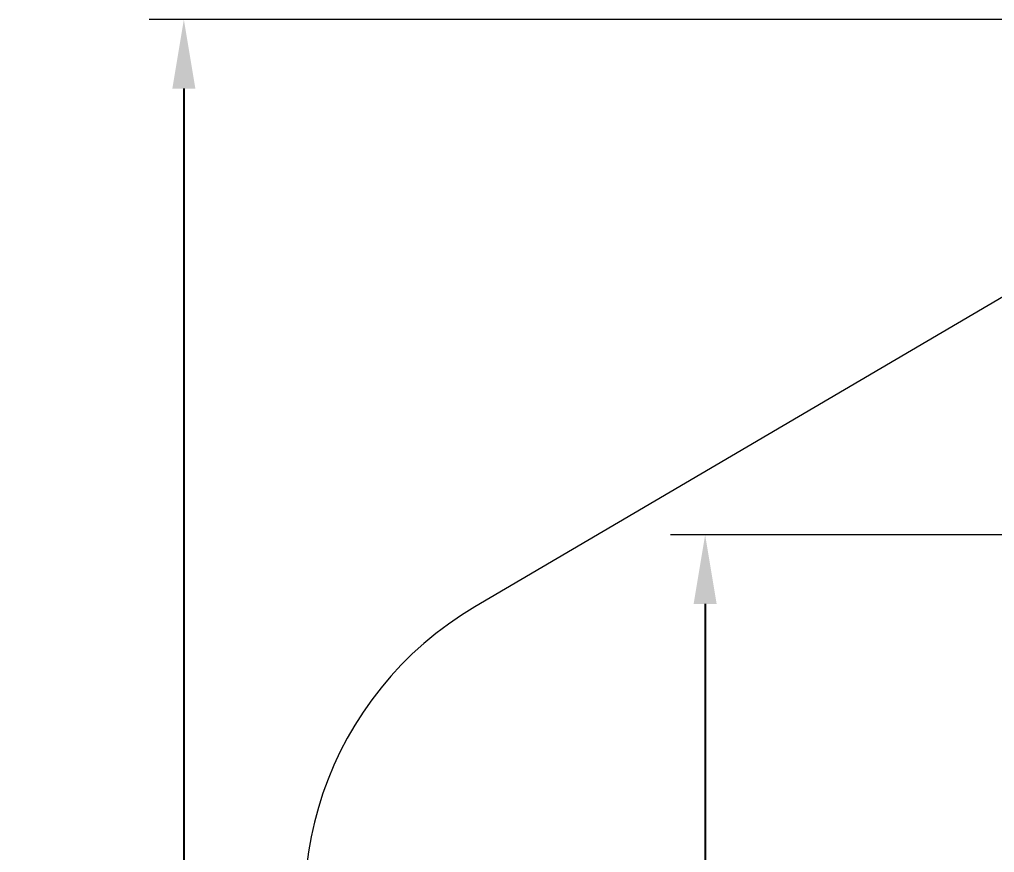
# Model space of a CAD drawing. Header units: millimetres. Extents: x -4083 to 4058, y -3576 to 3464.
# Drawn here: x -4083 to -1262, y 1054 to 3464 of the extents above; entities that cross this region are included whole.
import ezdxf

# ---------------------------------------------------------------- set-up
doc = ezdxf.new("R2010")
doc.units = ezdxf.units.MM
for name, color, linetype in [('DIKOM_ЗОНА', 90, 'Continuous'), ('DIKOM_РАЗМЕР_ЗОНА', 7, 'Continuous'), ('DIKOM_РАЗМЕР_ОБЪЕКТА', 7, 'Continuous')]:
    doc.layers.add(name, color=color, linetype=linetype)
doc.styles.add('style1', font='arialbd.ttf', dxfattribs={"width": 0.8})
doc.dimstyles.new('1-50', dxfattribs={"dimtxt": 300, "dimasz": 200, "dimexe": 100, "dimexo": 0, "dimgap": 100, "dimtad": 1, "dimtxsty": 'style1', "dimcen": 200, "dimclrd": 7, "dimclre": 7, "dimclrt": 7, "dimadec": 1, "dimazin": 2, "dimtfac": 1, "dimtmove": 0, "dimatfit": 2, "dimfxl": 0, "dimlwd": 25, "dimlwe": 18, "dimarcsym": 0})

# ---------------------------------------------------------------- blocks, each defined once
blk = doc.blocks.new('*D1')
at = {"layer": 'Defpoints', "color": 0, "transparency": 16777216}
for p in [(398.5, 1972.8), (-2099.2, -1346.5), (-836.7, -1346.5)]:
    blk.add_point(p, dxfattribs=at)
at = {"layer": 'DIKOM_РАЗМЕР_ОБЪЕКТА', "color": 7, "lineweight": 18, "transparency": 16777216}
for p, q in [((398.5, 1972.8), (-2199.2, 1972.8)), ((-836.7, -1346.5), (-2199.2, -1346.5))]:
    blk.add_line(p, q, dxfattribs=at)
at = {"layer": 'DIKOM_РАЗМЕР_ОБЪЕКТА', "color": 7, "lineweight": 25, "transparency": 16777216}
blk.add_line((-2099.2, 1772.8), (-2099.2, -1146.5), dxfattribs=at)
at = {"layer": 'DIKOM_РАЗМЕР_ОБЪЕКТА', "color": 7, "transparency": 16777216}
for points in [[(-2132.5, 1772.8), (-2065.8, 1772.8), (-2099.2, 1972.8)], [(-2132.5, -1146.5), (-2065.8, -1146.5), (-2099.2, -1346.5)]]:
    blk.add_solid(points, dxfattribs=at)
at = {"layer": 'DIKOM_РАЗМЕР_ОБЪЕКТА', "color": 7, "transparency": 16777216, "insert": (-2378, 313.1), "char_height": 300, "attachment_point": 5, "rotation": 90, "style": 'style1'}
blk.add_mtext('{\\fArial|b0|i0|c204|p34;\\H1.16667x;3320}', dxfattribs=at)
blk = doc.blocks.new('*D2')
at = {"layer": 'Defpoints', "color": 0, "transparency": 16777216}
for p in [(400.9, 3463.5), (-3607.4, -2753.8), (400.9, -2753.8)]:
    blk.add_point(p, dxfattribs=at)
at = {"layer": 'DIKOM_РАЗМЕР_ЗОНА', "color": 7, "lineweight": 18, "transparency": 16777216}
for p, q in [((400.9, 3463.5), (-3707.4, 3463.5)), ((400.9, -2753.8), (-3707.4, -2753.8))]:
    blk.add_line(p, q, dxfattribs=at)
at = {"layer": 'DIKOM_РАЗМЕР_ЗОНА', "color": 7, "lineweight": 25, "transparency": 16777216}
blk.add_line((-3607.4, 3263.5), (-3607.4, -2553.8), dxfattribs=at)
at = {"layer": 'DIKOM_РАЗМЕР_ЗОНА', "color": 7, "transparency": 16777216}
for points in [[(-3640.7, 3263.5), (-3574.1, 3263.5), (-3607.4, 3463.5)], [(-3640.7, -2553.8), (-3574.1, -2553.8), (-3607.4, -2753.8)]]:
    blk.add_solid(points, dxfattribs=at)
at = {"layer": 'DIKOM_РАЗМЕР_ЗОНА', "color": 7, "transparency": 16777216, "insert": (-3886.1, 354.9), "char_height": 300, "attachment_point": 5, "rotation": 90, "style": 'style1'}
blk.add_mtext('{\\fArial|b0|i0|c204|p34;\\H1.16667x;6220}', dxfattribs=at)

msp = doc.modelspace()

# ---------------------------------------------------------------- linework, layer by layer
at = {"layer": 'DIKOM_ЗОНА', "color": 3, "lineweight": 15}
msp.add_lwpolyline([(-1194.031, -2753.099), (1990.543, -2754.444, 0.30629605), (2918.765, -2127.524), (3986.073, 526.723, 0.37107804), (3565.369, 1761.693), (907.555, 3325.427, 0.27212869), (-105.909, 3325.855), (-2765.043, 1764.366, 0.37107804), (-3186.789, 529.752), (-2121.723, -2125.396, 0.30629605)], format="xyb", close=True, dxfattribs=at)

# ---------------------------------------------------------------- dimensions: what is measured, and where the dimension line sits
at = {"layer": 'DIKOM_РАЗМЕР_ЗОНА'}
dim = msp.add_linear_dim(base=(-3607.411, -2753.773), p1=(400.881, 3463.538), p2=(400.881, -2753.773), angle=90, text='{\\fArial|b0|i0|c204|p34;\\H1.16667x;6220}', dimstyle='1-50', dxfattribs=at)
dim.commit()
dim.dimension.update_dxf_attribs({"geometry": '*D2', "text_midpoint": (-3607.411, 354.883), "dimtype": 160})
at = {"layer": 'DIKOM_РАЗМЕР_ОБЪЕКТА'}
dim = msp.add_linear_dim(base=(-2099.166, -1346.526), p1=(398.538, 1972.751), p2=(-836.728, -1346.526), angle=90, text='{\\fArial|b0|i0|c204|p34;\\H1.16667x;3320}', dimstyle='1-50', dxfattribs=at)
dim.commit()
dim.dimension.update_dxf_attribs({"geometry": '*D1', "text_midpoint": (-2099.166, 313.118), "dimtype": 160})

doc.saveas('drawing.dxf')
